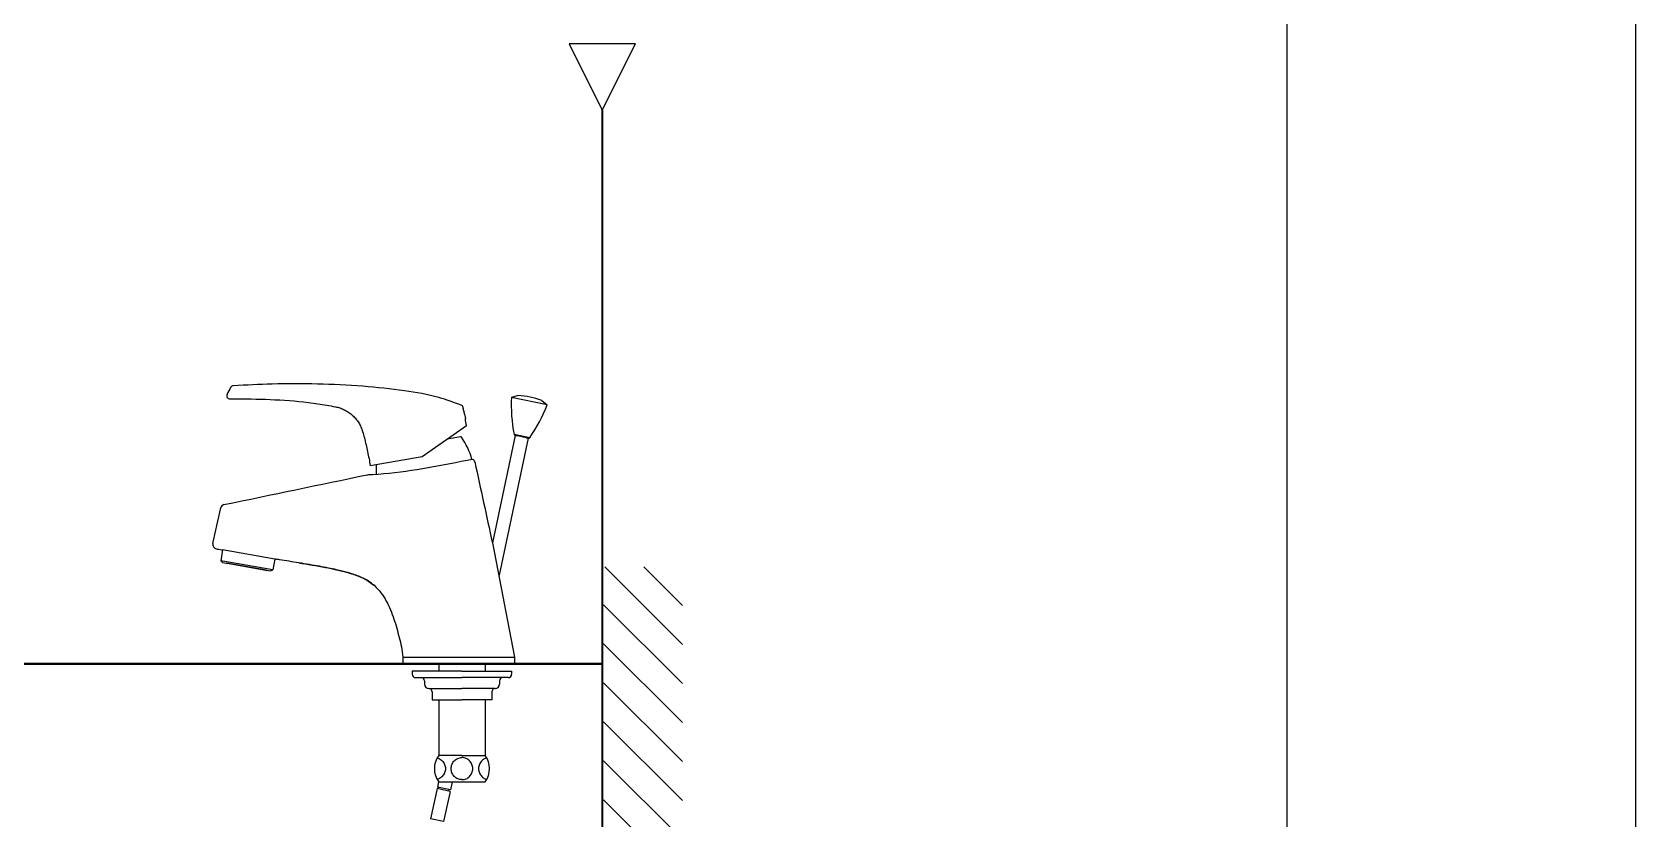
# Model space of a CAD drawing. Extents: x 60939 to 67572, y 58046 to 61508.
# Drawn here: x 62638 to 63364, y 59587 to 59943 of the extents above; entities that cross this region are included whole.
import ezdxf

# ---------------------------------------------------------------- set-up
doc = ezdxf.new("R2010")
doc.units = 0
doc.header["$MEASUREMENT"] = 0
for name, color, linetype in [('7', 7, 'CONTINUOUS'), ('B', 7, 'CONTINUOUS'), ('DEFAULT', 7, 'CONTINUOUS'), ('Dim', 4, 'CONTINUOUS'), ('MAIN', 7, 'CONTINUOUS'), ('YA', 7, 'CONTINUOUS')]:
    doc.layers.add(name, color=color, linetype=linetype)
doc.layers.add('OUT-LINE', color=132, linetype='CONTINUOUS', lineweight=40)
doc.layers.add('Y', color=202, linetype='CONTINUOUS', lineweight=35)

msp = doc.modelspace()

# ---------------------------------------------------------------- linework, layer by layer
at = {"layer": '7'}
for p, q in [((62857.85, 59778.81, -0.13), (62854.85, 59777.91, -0.13)), ((62870.99, 59774.48, -0.13), (62854.85, 59777.91, -0.13)), ((62857.85, 59778.81, -0.13), (62857.88, 59778.8, -0.13)), ((62868.58, 59776.53, -0.13), (62868.61, 59776.52, -0.13)), ((62868.61, 59776.52, -0.13), (62870.99, 59774.48, -0.13)), ((62833.62, 59770.23, -0.13), (62833.97, 59768.26, -0.13)), ((62834.47, 59765.05, -0.13), (62814.41, 59751, -0.13)), ((62831.78, 59760.06, -0.13), (62825.84, 59759.01, -0.13)), ((62856.55, 59760.68, -0.13), (62846.2, 59712, -0.13)), ((62862.42, 59759.43, -0.13), (62849.21, 59697.31, -0.13)), ((62863.1, 59759.6, -0.13), (62856, 59761.11, -0.13)), ((62856.39, 59760.72, -0.13), (62857.53, 59760.47, -0.13)), ((62861.44, 59759.64, -0.13), (62857.53, 59760.47, -0.13)), ((62861.44, 59759.64, -0.13), (62862.58, 59759.4, -0.13)), ((62814.41, 59751, -0.13), (62790.91, 59746.86, -0.13)), ((62832.03, 59748.93, -0.13), (62837.37, 59749.87, -0.13)), ((62724.03, 59708.8, -0.13), (62723.16, 59703.89, -0.13)), ((62747.66, 59704.65, -0.13), (62724.03, 59708.8, -0.13)), ((62846.2, 59712, -0.13), (62856.23, 59660.21, -0.13)), ((62746.79, 59699.72, -0.13), (62723.16, 59703.89, -0.13)), ((62724.04, 59703.14, -0.13), (62723.16, 59703.89, -0.13)), ((62724.04, 59703.14, -0.13), (62725.77, 59702.84, -0.13)), ((62743.98, 59699.63, -0.13), (62725.77, 59702.84, -0.13)), ((62743.56, 59699.5, -0.13), (62726.13, 59702.57, -0.13)), ((62747.66, 59704.65, -0.13), (62746.79, 59699.72, -0.13)), ((62748.16, 59704.56, -0.13), (62747.66, 59704.65, -0.13)), ((62743.98, 59699.63, -0.13), (62745.71, 59699.32, -0.13)), ((62745.71, 59699.32, -0.13), (62746.79, 59699.72, -0.13)), ((62805.66, 59660.21, -0.13), (62805.66, 59657.21, -0.13)), ((62805.66, 59657.21, -0.13), (62833.18, 59657.21, -0.13)), ((62821.93, 59657.21, -0.13), (62821.93, 59653.93, -0.13)), ((62833.18, 59657.21, -0.13), (62854.43, 59657.21, -0.13)), ((62842.93, 59657.21, -0.13), (62842.93, 59653.93, -0.13)), ((62856.23, 59660.21, -0.13), (62856.23, 59657.21, -0.13)), ((62809.93, 59653.93, -0.13), (62809.93, 59652.43, -0.13)), ((62832.43, 59653.93, -0.13), (62809.93, 59653.93, -0.13)), ((62811.43, 59650.93, -0.13), (62813.93, 59650.93, -0.13)), ((62813.93, 59650.93, -0.13), (62832.43, 59650.93, -0.13)), ((62832.43, 59653.93, -0.13), (62854.93, 59653.93, -0.13)), ((62850.93, 59650.93, -0.13), (62832.43, 59650.93, -0.13)), ((62853.43, 59650.93, -0.13), (62850.93, 59650.93, -0.13)), ((62854.93, 59653.93, -0.13), (62854.93, 59652.43, -0.13)), ((62815.43, 59649.43, -0.13), (62815.43, 59647.93, -0.13)), ((62817.43, 59645.93, -0.13), (62832.43, 59645.93, -0.13)), ((62818.93, 59644.43, -0.13), (62818.93, 59640.93, -0.13)), ((62847.43, 59645.93, -0.13), (62832.43, 59645.93, -0.13)), ((62845.93, 59644.43, -0.13), (62845.93, 59640.93, -0.13)), ((62849.43, 59649.43, -0.13), (62849.43, 59647.93, -0.13)), ((62818.93, 59640.93, -0.13), (62832.43, 59640.93, -0.13)), ((62821.93, 59640.93, -0.13), (62821.93, 59615.71, -0.13)), ((62845.93, 59640.93, -0.13), (62832.43, 59640.93, -0.13)), ((62842.93, 59640.93, -0.13), (62842.93, 59615.71, -0.13)), ((62832.43, 59615.71, -0.13), (62821.93, 59615.71, -0.13)), ((62832.43, 59615.71, -0.13), (62842.93, 59615.71, -0.13)), ((62821.15, 59600.66, -0.13), (62818.24, 59586.96, -0.13)), ((62827.02, 59599.41, -0.13), (62821.15, 59600.66, -0.13)), ((62821.83, 59603.85, -0.13), (62821.3, 59601.34, -0.13)), ((62827.17, 59600.09, -0.13), (62821.3, 59601.34, -0.13)), ((62821.64, 59600.55, -0.13), (62821.79, 59601.24, -0.13)), ((62821.93, 59603.71, -0.13), (62842.93, 59603.71, -0.13)), ((62827.02, 59599.41, -0.13), (62824.11, 59585.72, -0.13)), ((62826.53, 59599.51, -0.13), (62826.68, 59600.2, -0.13)), ((62827.94, 59603.71, -0.13), (62827.17, 59600.09, -0.13)), ((62824.11, 59585.72, -0.13), (62818.24, 59586.96, -0.13))]:
    msp.add_line(p, q, dxfattribs=at)
at = {"layer": '7', "elevation": -0.13}
for points in [[(62821.19, 59614.57, -0.038645), (62821.89, 59614.34, -0.099233), (62823.49, 59613.25, -0.097724), (62824.55, 59611.63, -0.096683), (62824.92, 59609.71, -0.096683), (62824.55, 59607.8, -0.097724), (62823.49, 59606.18, -0.099233), (62821.89, 59605.09, -0.038645), (62821.19, 59604.86, -0.100326)], [(62832.43, 59604.71, -0.100326), (62830.56, 59605.09, -0.099233), (62828.97, 59606.18, -0.097724), (62827.91, 59607.8, -0.096683), (62827.53, 59609.71, -0.096683), (62827.91, 59611.63, -0.097724), (62828.97, 59613.25, -0.099233), (62830.56, 59614.34, -0.100326), (62832.43, 59614.71)], [(62832.43, 59604.71, 0.100326), (62834.3, 59605.09, 0.099233), (62835.89, 59606.18, 0.097724), (62836.96, 59607.8, 0.096683), (62837.33, 59609.71, 0.096683), (62836.96, 59611.63, 0.097724), (62835.89, 59613.25, 0.099233), (62834.3, 59614.34, 0.100326), (62832.43, 59614.71)], [(62843.67, 59614.57, 0.038645), (62842.97, 59614.34, 0.099233), (62841.38, 59613.25, 0.097724), (62840.32, 59611.63, 0.096683), (62839.94, 59609.71, 0.096683), (62840.32, 59607.8, 0.097724), (62841.38, 59606.18, 0.099233), (62842.97, 59605.09, 0.038645), (62843.67, 59604.86, 0.100326)]]:
    msp.add_lwpolyline(points, format="xyb", dxfattribs=at)
at = {"layer": '7'}
for centre, radius, start, end in [((62728.98, 59781.65, -0.13), 1.5, 93.69655, 151.31408), ((62727.44, 59778.66, -0.13), 1.5, 154.29715, 270.80519), ((62831.44, 59773.04, -0.13), 1.5, 12.94405, 66.19218), ((62924.75, 59774.27, -0.13), 70, 177.01529, 190.83267), ((62852.89, 59729.05, -0.13), 50, 71.72042, 84.27958), ((62805.64, 59799.59, -0.13), 70, 325.16733, 338.98471), ((62831.86, 59759.56, -0.13), 0.5, 34.09768, 100), ((62803.29, 59740.22, -0.13), 35, 15.88089, 34.09768), ((62856.49, 59761.21, -0.13), 0.5, 190.83267, 258), ((62862.69, 59759.89, -0.13), 0.5, 258, 325.16733), ((62828.54, 59744.67, -0.13), 35, 175.63045, 182.55855), ((62836.31, 59748.18, -0.13), 2, 12.54192, 57.75421), ((62725.13, 59727.35, -0.13), 2, 103.78217, 164.22896), ((62721.61, 59711.24, -0.13), 2, 167.64465, 258.98311), ((62726.21, 59703.07, -0.13), 0.5, 206.8699, 260), ((62743.64, 59699.99, -0.13), 0.5, 260, 313.1301), ((62811.43, 59652.43, -0.13), 1.5, 180, 270), ((62813.93, 59649.43, -0.13), 1.5, 0, 90), ((62850.93, 59649.43, -0.13), 1.5, 90, 180), ((62853.43, 59652.43, -0.13), 1.5, 270, 0), ((62817.43, 59647.93, -0.13), 2, 180, 270), ((62817.43, 59644.43, -0.13), 1.5, 0, 90), ((62847.43, 59644.43, -0.13), 1.5, 90, 180), ((62847.43, 59647.93, -0.13), 2, 270, 0), ((62829.93, 59609.71, -0.13), 10, 143.1301, 216.8699), ((62829.93, 59609.71, -0.13), 10, 143.1301, 216.8699), ((62834.93, 59609.71, -0.13), 10, 323.1301, 36.8699)]:
    msp.add_arc(centre, radius, start, end, dxfattribs=at)
for points in [[(62727.66, 59782.37, -0.13), (62726.08, 59779.31, -0.13)], [(62832.05, 59774.42, -0.13), (62821.96, 59777.82, -0.13), (62806.4, 59780.87, -0.13), (62787.6, 59782.92, -0.13), (62767.07, 59783.93, -0.13), (62746.48, 59783.93, -0.13), (62728.88, 59783.15, -0.13)], [(62727.46, 59777.16, -0.13), (62732.56, 59777.2, -0.13), (62749.92, 59776.73, -0.13), (62767.2, 59775, -0.13), (62775.13, 59773.65, -0.13)], [(62775.13, 59773.65, -0.13), (62777.25, 59773.09, -0.13), (62779.27, 59772.23, -0.13), (62781.16, 59771.11, -0.13), (62782.88, 59769.74, -0.13), (62784.39, 59768.15, -0.13), (62785.67, 59766.37, -0.13), (62786.7, 59764.43, -0.13), (62787.45, 59762.37, -0.13)], [(62833.62, 59770.23, -0.13), (62833.27, 59771.8, -0.13), (62832.9, 59773.38, -0.13)], [(62834.42, 59765.29, -0.13), (62834.26, 59766.05, -0.13), (62834.14, 59766.77, -0.13), (62834.05, 59767.38, -0.13), (62834, 59767.86, -0.13), (62833.98, 59768.16, -0.13), (62833.97, 59768.26, -0.13)], [(62787.45, 59762.37, -0.13), (62788.22, 59759.55, -0.13), (62789.68, 59753.31, -0.13), (62790.89, 59746.99, -0.13), (62790.91, 59746.86, -0.13)], [(62789.54, 59742.85, -0.13), (62789.81, 59742.86, -0.13), (62790.59, 59742.91, -0.13), (62791.92, 59742.99, -0.13), (62832.03, 59748.93, -0.13)], [(62724.65, 59729.29, -0.13), (62789.54, 59742.85, -0.13)], [(62723.52, 59708.83, -0.13), (62723.72, 59708.82, -0.13), (62724.03, 59708.8, -0.13)], [(62758.51, 59702.94, -0.13), (62749.8, 59704.31, -0.13), (62748.16, 59704.56, -0.13)], [(62758.51, 59702.94, -0.13), (62764.61, 59701.94, -0.13), (62770.6, 59700.86, -0.13), (62775.66, 59699.81, -0.13)], [(62775.66, 59699.81, -0.13), (62771.96, 59700.59, -0.13), (62767.87, 59701.37, -0.13), (62763.38, 59702.14, -0.13), (62758.51, 59702.94, -0.13)], [(62775.66, 59699.81, -0.13), (62780.79, 59698.51, -0.13), (62785.59, 59696.87, -0.13), (62789.7, 59694.87, -0.13), (62792.11, 59693.18, -0.13)], [(62792.11, 59693.18, -0.13), (62790.65, 59694.27, -0.13), (62788.26, 59695.67, -0.13), (62785.73, 59696.82, -0.13), (62783.18, 59697.76, -0.13), (62780.66, 59698.54, -0.13), (62778.17, 59699.21, -0.13), (62775.66, 59699.81, -0.13)], [(62792.11, 59693.18, -0.13), (62792.76, 59692.62, -0.13)], [(62792.76, 59692.62, -0.13), (62792.11, 59693.18, -0.13)], [(62792.76, 59692.62, -0.13), (62795.73, 59689.37, -0.13), (62798.12, 59685.63, -0.13), (62800.03, 59681.61, -0.13), (62801.59, 59677.48, -0.13), (62802.89, 59673.3, -0.13), (62804.01, 59669.11, -0.13), (62805.01, 59664.92, -0.13), (62805.66, 59660.21, -0.13)]]:
    msp.add_spline(points, degree=3, dxfattribs=at)
for points in [[(62834.47, 59765.05, -0.13), (62834.45, 59765.13, -0.13), (62834.43, 59765.21, -0.13), (62834.42, 59765.29, -0.13)], [(62838.26, 59748.62, -0.13), (62840.91, 59736.41, -0.13), (62843.55, 59724.21, -0.13), (62846.2, 59712, -0.13)], [(62719.65, 59711.67, -0.13), (62720.84, 59717.07, -0.13), (62722.02, 59722.48, -0.13), (62723.21, 59727.89, -0.13)]]:
    msp.add_open_spline(points, degree=3, dxfattribs=at)
msp.add_open_spline([(62721.22, 59709.28, -0.13), (62721.58, 59709.21, -0.13), (62722.34, 59709.06, -0.13), (62723.11, 59708.91, -0.13), (62723.52, 59708.83, -0.13)], degree=3, knots=[0.173317, 0.173317, 0.173317, 0.173317, 1.25795, 2.514058, 2.514058, 2.514058, 2.514058], dxfattribs=at)
at = {"layer": 'B', "color": 0}
msp.add_line((62895.94, 59505.02, -0.13), (62895.94, 59662.02, -0.13), dxfattribs=at)
at = {"layer": 'DEFAULT', "color": 0}
for p, q in [((62932.27, 59665.91, -0.08), (62897.12, 59701.06, -0.08)), ((62932.27, 59683.59, -0.08), (62914.8, 59701.06, -0.08)), ((62932.27, 59648.23, -0.08), (62896.53, 59683.97, -0.08)), ((62932.27, 59630.55, -0.08), (62896.53, 59666.29, -0.08)), ((62932.27, 59612.88, -0.08), (62896.53, 59648.61, -0.08)), ((62932.27, 59595.2, -0.08), (62896.53, 59630.94, -0.08)), ((62932.27, 59577.52, -0.08), (62896.53, 59613.26, -0.08)), ((62932.27, 59559.84, -0.08), (62896.53, 59595.58, -0.08))]:
    msp.add_line(p, q, dxfattribs=at)
at = {"layer": 'Dim', "color": 0}
msp.add_line((62805.66, 59660.21, -0.13), (62856.23, 59660.21, -0.13), dxfattribs=at)
at = {"layer": 'MAIN', "color": 0, "elevation": -0.13}
msp.add_lwpolyline([(62910.94, 59938.08), (62880.94, 59938.08), (62895.94, 59908.08), (62910.94, 59938.08)], dxfattribs=at)
at = {"layer": 'OUT-LINE', "color": 0}
msp.add_line((62895.94, 59657.21, -0.13), (62457.07, 59657.21, -0.13), dxfattribs=at)
at = {"layer": 'Y', "color": 0}
msp.add_line((62895.94, 59908.08, -0.13), (62895.94, 58897.21, 0), dxfattribs=at)
at = {"layer": 'YA', "color": 7}
msp.add_line((63205.91, 61388.27), (63205.91, 58208.27), dxfattribs=at)
at = {"layer": 'YA', "color": 0}
msp.add_lwpolyline([(60938.54, 58077.79), (63364.04, 58077.79), (63364.04, 61508.14), (60938.54, 61508.14)], close=True, dxfattribs=at)

doc.saveas('drawing.dxf')
